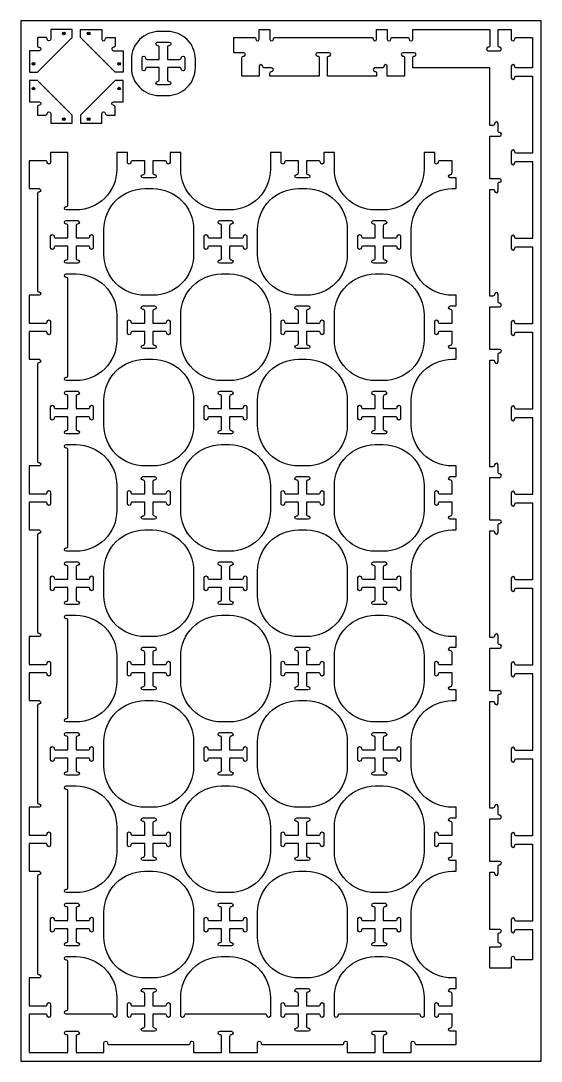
# Model space of a CAD drawing. Header units: inches. Extents: x -333 to -49, y -1653 to -1438.
# Drawn here: x -333.4 to -285.4, y -1652.5 to -1556.5 of the extents above; entities that cross this region are included whole.
import ezdxf

# ---------------------------------------------------------------- set-up
doc = ezdxf.new("R2010")
doc.units = ezdxf.units.IN
doc.header["$MEASUREMENT"] = 0
for name, color, linetype in [('000_NOTES', 6, 'Continuous'), ('CUT_FASTENERS', 1, 'Continuous'), ('CUT_THRU', 7, 'Continuous')]:
    doc.layers.add(name, color=color, linetype=linetype)

# ---------------------------------------------------------------- blocks, each defined once
blk = doc.blocks.new('FASTENER')
blk.add_circle((0, 0), 0.125)
blk.add_point((0, 0))

msp = doc.modelspace()

# ---------------------------------------------------------------- linework, layer by layer
at = {"layer": 'CUT_THRU'}
for points in [[(-328.716, -1558.071), (-328.716, -1557.323), (-330.685, -1557.323), (-330.685, -1558.228, -1), (-331, -1558.228, 0.414214), (-331.157, -1558.071), (-331.905, -1558.071), (-331.905, -1558.819, 0.414214), (-331.748, -1558.976, -1), (-331.748, -1559.291), (-332.653, -1559.291), (-332.653, -1561.26), (-331.905, -1561.26), (-328.716, -1558.071)], [(-325.488, -1558.071), (-324.74, -1558.071), (-324.74, -1558.819, -0.414214), (-324.897, -1558.976, 1), (-324.897, -1559.291), (-323.992, -1559.291), (-323.992, -1561.26), (-324.74, -1561.26), (-327.929, -1558.071), (-327.929, -1557.323), (-325.96, -1557.323), (-325.96, -1558.228, 1), (-325.646, -1558.228, -0.414214), (-325.488, -1558.071)], [(-317.338, -1560.847), (-317.338, -1560.099, 0.414214), (-319.917, -1557.52), (-320.665, -1557.52, 0.414214), (-323.244, -1560.099), (-323.244, -1560.847, 0.414214), (-320.665, -1563.425), (-319.917, -1563.425, 0.414214), (-317.338, -1560.847)], [(-305.913, -1559.951), (-305.913, -1561.634), (-310.46, -1561.634), (-310.46, -1561.358, -0.414214), (-310.303, -1561.201, 1), (-310.303, -1560.886), (-310.972, -1560.886, -0.414214), (-311.13, -1560.728, 1), (-311.445, -1560.728), (-311.445, -1561.634), (-313.039, -1561.634), (-313.039, -1559.951, -0.414214), (-312.882, -1559.793, 1), (-312.882, -1559.478), (-313.787, -1559.478), (-313.787, -1558.071), (-311.917, -1558.071, -0.414214), (-311.76, -1558.228, 1), (-311.445, -1558.228), (-311.445, -1557.323), (-310.46, -1557.323), (-310.46, -1558.228, 1), (-310.146, -1558.228, -0.414214), (-309.988, -1558.071), (-301.09, -1558.071, -0.414214), (-300.933, -1558.228, 1), (-300.618, -1558.228), (-300.618, -1557.323), (-299.634, -1557.323), (-299.634, -1558.228, 1), (-299.319, -1558.228, -0.414214), (-299.161, -1558.071), (-297.764, -1558.071, -0.414214), (-297.606, -1558.228, 1), (-297.291, -1558.228), (-297.291, -1557.323), (-290.165, -1557.323), (-290.165, -1558.819, -0.414214), (-290.323, -1558.976, 1), (-290.323, -1559.291), (-289.26, -1559.291, 1), (-289.26, -1558.976, -0.414214), (-289.417, -1558.819), (-289.417, -1557.323), (-288.197, -1557.323), (-288.197, -1558.228, 1), (-287.882, -1558.228, -0.414214), (-287.724, -1558.071), (-286.228, -1558.071), (-286.228, -1560.886), (-287.724, -1560.886, -0.414214), (-287.882, -1560.728, 1), (-288.197, -1560.728), (-288.197, -1561.791, 1), (-287.882, -1561.791, -0.414214), (-287.724, -1561.634), (-286.228, -1561.634), (-286.228, -1568.76), (-287.724, -1568.76, -0.414214), (-287.882, -1568.602, 1), (-288.197, -1568.602), (-288.197, -1569.665, 1), (-287.882, -1569.665, -0.414214), (-287.724, -1569.508), (-286.228, -1569.508), (-286.228, -1576.634), (-287.724, -1576.634, -0.414214), (-287.882, -1576.476, 1), (-288.197, -1576.476), (-288.197, -1577.539, 1), (-287.882, -1577.539, -0.414214), (-287.724, -1577.382), (-286.228, -1577.382), (-286.228, -1584.508), (-287.724, -1584.508, -0.414214), (-287.882, -1584.35, 1), (-288.197, -1584.35), (-288.197, -1585.413, 1), (-287.882, -1585.413, -0.414214), (-287.724, -1585.256), (-286.228, -1585.256), (-286.228, -1592.382), (-287.724, -1592.382, -0.414214), (-287.882, -1592.225, 1), (-288.197, -1592.225), (-288.197, -1593.287, 1), (-287.882, -1593.287, -0.414214), (-287.724, -1593.13), (-286.228, -1593.13), (-286.228, -1600.256), (-287.724, -1600.256, -0.414214), (-287.882, -1600.099, 1), (-288.197, -1600.099), (-288.197, -1601.162, 1), (-287.882, -1601.162, -0.414214), (-287.724, -1601.004), (-286.228, -1601.004), (-286.228, -1608.13), (-287.724, -1608.13, -0.414214), (-287.882, -1607.973, 1), (-288.197, -1607.973), (-288.197, -1609.036, 1), (-287.882, -1609.036, -0.414214), (-287.724, -1608.878), (-286.228, -1608.878), (-286.228, -1616.004), (-287.724, -1616.004, -0.414214), (-287.882, -1615.847, 1), (-288.197, -1615.847), (-288.197, -1616.91, 1), (-287.882, -1616.91, -0.414214), (-287.724, -1616.752), (-286.228, -1616.752), (-286.228, -1623.878), (-287.724, -1623.878, -0.414214), (-287.882, -1623.721, 1), (-288.197, -1623.721), (-288.197, -1624.784, 1), (-287.882, -1624.784, -0.414214), (-287.724, -1624.626), (-286.228, -1624.626), (-286.228, -1631.752), (-287.724, -1631.752, -0.414214), (-287.882, -1631.595, 1), (-288.197, -1631.595), (-288.197, -1632.658, 1), (-287.882, -1632.658, -0.414214), (-287.724, -1632.5), (-286.228, -1632.5), (-286.228, -1639.626), (-287.724, -1639.626, -0.414214), (-287.882, -1639.469, 1), (-288.197, -1639.469), (-288.197, -1640.532, 1), (-287.882, -1640.532, -0.414214), (-287.724, -1640.374), (-286.228, -1640.374), (-286.228, -1643.189), (-287.724, -1643.189, -0.414214), (-287.882, -1643.032, 1), (-288.197, -1643.032), (-288.197, -1643.937), (-290.165, -1643.937), (-290.165, -1641.969), (-289.26, -1641.969, 1), (-289.26, -1641.654, -0.414214), (-289.417, -1641.496), (-289.417, -1640.847, -0.414214), (-289.26, -1640.689, 1), (-289.26, -1640.374), (-290.165, -1640.374), (-290.165, -1635.079), (-289.89, -1635.079, -0.414214), (-289.732, -1635.236, 1), (-289.417, -1635.236), (-289.417, -1634.567, -0.414214), (-289.26, -1634.41, 1), (-289.26, -1634.095), (-290.165, -1634.095), (-290.165, -1630.158), (-289.26, -1630.158, 1), (-289.26, -1629.843, -0.414214), (-289.417, -1629.685), (-289.417, -1629.016, 1), (-289.732, -1629.016, -0.414214), (-289.89, -1629.173), (-290.165, -1629.173), (-290.165, -1619.331), (-289.89, -1619.331, -0.414214), (-289.732, -1619.488, 1), (-289.417, -1619.488), (-289.417, -1618.819, -0.414214), (-289.26, -1618.662, 1), (-289.26, -1618.347), (-290.165, -1618.347), (-290.165, -1614.41), (-289.26, -1614.41, 1), (-289.26, -1614.095, -0.414214), (-289.417, -1613.937), (-289.417, -1613.268, 1), (-289.732, -1613.268, -0.414214), (-289.89, -1613.425), (-290.165, -1613.425), (-290.165, -1603.583), (-289.89, -1603.583, -0.414214), (-289.732, -1603.74, 1), (-289.417, -1603.74), (-289.417, -1603.071, -0.414214), (-289.26, -1602.913, 1), (-289.26, -1602.599), (-290.165, -1602.599), (-290.165, -1598.662), (-289.26, -1598.662, 1), (-289.26, -1598.347, -0.414214), (-289.417, -1598.189), (-289.417, -1597.52, 1), (-289.732, -1597.52, -0.414214), (-289.89, -1597.677), (-290.165, -1597.677), (-290.165, -1587.835), (-289.89, -1587.835, -0.414214), (-289.732, -1587.992, 1), (-289.417, -1587.992), (-289.417, -1587.323, -0.414214), (-289.26, -1587.165, 1), (-289.26, -1586.85), (-290.165, -1586.85), (-290.165, -1582.913), (-289.26, -1582.913, 1), (-289.26, -1582.599, -0.414214), (-289.417, -1582.441), (-289.417, -1581.772, 1), (-289.732, -1581.772, -0.414214), (-289.89, -1581.929), (-290.165, -1581.929), (-290.165, -1572.087), (-289.89, -1572.087, -0.414214), (-289.732, -1572.244, 1), (-289.417, -1572.244), (-289.417, -1571.575, -0.414214), (-289.26, -1571.417, 1), (-289.26, -1571.102), (-290.165, -1571.102), (-290.165, -1567.165), (-289.26, -1567.165, 1), (-289.26, -1566.85, -0.414214), (-289.417, -1566.693), (-289.417, -1566.024, 1), (-289.732, -1566.024, -0.414214), (-289.89, -1566.181), (-290.165, -1566.181), (-290.165, -1560.886), (-297.291, -1560.886), (-297.291, -1559.951, -0.414214), (-297.134, -1559.793, 1), (-297.134, -1559.478), (-298.197, -1559.478, 1), (-298.197, -1559.793, -0.414214), (-298.039, -1559.951), (-298.039, -1561.634), (-299.634, -1561.634), (-299.634, -1560.728, 1), (-299.949, -1560.728, -0.414214), (-300.106, -1560.886), (-300.775, -1560.886, 1), (-300.775, -1561.201, -0.414214), (-300.618, -1561.358), (-300.618, -1561.634), (-305.165, -1561.634), (-305.165, -1559.951, -0.414214), (-305.008, -1559.793, 1), (-305.008, -1559.478), (-306.071, -1559.478, 1), (-306.071, -1559.793, -0.414214), (-305.913, -1559.951)], [(-319.76, -1562.441), (-320.823, -1562.441, -1), (-320.823, -1562.126, 0.414214), (-320.665, -1561.969), (-320.665, -1560.847), (-321.787, -1560.847, 0.414214), (-321.945, -1561.004, -1), (-322.26, -1561.004), (-322.26, -1559.941, -1), (-321.945, -1559.941, 0.414214), (-321.787, -1560.099), (-320.665, -1560.099), (-320.665, -1558.976, 0.414214), (-320.823, -1558.819, -1), (-320.823, -1558.504), (-319.76, -1558.504, -1), (-319.76, -1558.819, 0.414214), (-319.917, -1558.976), (-319.917, -1560.099), (-318.795, -1560.099, 0.414214), (-318.638, -1559.941, -1), (-318.323, -1559.941), (-318.323, -1561.004, -1), (-318.638, -1561.004, 0.414214), (-318.795, -1560.847), (-319.917, -1560.847), (-319.917, -1561.969, 0.414214), (-319.76, -1562.126, -1), (-319.76, -1562.441)], [(-331.905, -1562.047), (-332.653, -1562.047), (-332.653, -1564.016), (-331.748, -1564.016, -1), (-331.748, -1564.331, 0.414214), (-331.905, -1564.488), (-331.905, -1565.236), (-331.157, -1565.236, 0.414214), (-331, -1565.079, -1), (-330.685, -1565.079), (-330.685, -1565.984), (-328.716, -1565.984), (-328.716, -1565.236), (-331.905, -1562.047)], [(-323.992, -1562.047), (-324.74, -1562.047), (-327.929, -1565.236), (-327.929, -1565.984), (-325.96, -1565.984), (-325.96, -1565.079, -1), (-325.646, -1565.079, 0.414214), (-325.488, -1565.236), (-324.74, -1565.236), (-324.74, -1564.488, 0.414214), (-324.897, -1564.331, -1), (-324.897, -1564.016), (-323.992, -1564.016), (-323.992, -1562.047)], [(-293.664, -1603.52), (-293.29, -1603.52), (-293.29, -1602.536), (-293.822, -1602.536, -1), (-293.822, -1602.221, 0.414214), (-293.664, -1602.063), (-293.664, -1600.941), (-294.786, -1600.941, 0.414214), (-294.944, -1601.099, -1), (-295.259, -1601.099), (-295.259, -1600.036, -1), (-294.944, -1600.036, 0.414214), (-294.786, -1600.193), (-293.664, -1600.193), (-293.664, -1599.071, 0.414214), (-293.822, -1598.914, -1), (-293.822, -1598.599), (-293.29, -1598.599), (-293.29, -1597.614), (-293.664, -1597.614, -0.414214), (-297.424, -1593.854), (-297.424, -1591.532, -0.414214), (-293.664, -1587.772), (-293.29, -1587.772), (-293.29, -1586.788), (-293.822, -1586.788, -1), (-293.822, -1586.473, 0.414214), (-293.664, -1586.315), (-293.664, -1585.193), (-294.786, -1585.193, 0.414214), (-294.944, -1585.351, -1), (-295.259, -1585.351), (-295.259, -1584.288, -1), (-294.944, -1584.288, 0.414214), (-294.786, -1584.445), (-293.664, -1584.445), (-293.664, -1583.323, 0.414214), (-293.822, -1583.165, -1), (-293.822, -1582.851), (-293.29, -1582.851), (-293.29, -1581.866), (-293.664, -1581.866, -0.414214), (-297.424, -1578.106), (-297.424, -1575.784, -0.414214), (-293.664, -1572.024), (-293.29, -1572.024), (-293.29, -1571.039), (-293.822, -1571.039, -1), (-293.822, -1570.725, 0.414214), (-293.664, -1570.567), (-293.664, -1569.445), (-294.786, -1569.445, 0.414214), (-294.944, -1569.602, -1), (-295.259, -1569.602), (-295.259, -1568.697), (-296.243, -1568.697), (-296.243, -1570.232, -0.414214), (-300.003, -1573.992), (-300.751, -1573.992, -0.414214), (-304.511, -1570.232), (-304.511, -1568.697), (-305.495, -1568.697), (-305.495, -1569.602, -1), (-305.81, -1569.602, 0.414214), (-305.967, -1569.445), (-307.089, -1569.445), (-307.089, -1570.567, 0.414214), (-306.932, -1570.725, -1), (-306.932, -1571.039), (-307.995, -1571.039, -1), (-307.995, -1570.725, 0.414214), (-307.837, -1570.567), (-307.837, -1569.445), (-308.959, -1569.445, 0.414214), (-309.117, -1569.602, -1), (-309.432, -1569.602), (-309.432, -1568.697), (-310.416, -1568.697), (-310.416, -1570.232, -0.414214), (-314.176, -1573.992), (-314.924, -1573.992, -0.414214), (-318.684, -1570.232), (-318.684, -1568.697), (-319.668, -1568.697), (-319.668, -1569.602, -1), (-319.983, -1569.602, 0.414214), (-320.14, -1569.445), (-321.263, -1569.445), (-321.263, -1570.567, 0.414214), (-321.105, -1570.725, -1), (-321.105, -1571.039), (-322.168, -1571.039, -1), (-322.168, -1570.725, 0.414214), (-322.011, -1570.567), (-322.011, -1569.445), (-323.133, -1569.445, 0.414214), (-323.29, -1569.602, -1), (-323.605, -1569.602), (-323.605, -1568.697), (-324.589, -1568.697), (-324.589, -1570.232, -0.414214), (-328.349, -1573.992), (-329.255, -1573.992, -1), (-329.255, -1573.677, 0.414214), (-329.097, -1573.52), (-329.097, -1568.697), (-330.692, -1568.697), (-330.692, -1569.602, -1), (-331.007, -1569.602, 0.414214), (-331.164, -1569.445), (-332.66, -1569.445), (-332.66, -1572.024), (-331.755, -1572.024, -1), (-331.755, -1572.339, 0.414214), (-331.912, -1572.496), (-331.912, -1581.394, 0.414214), (-331.755, -1581.551, -1), (-331.755, -1581.866), (-332.66, -1581.866), (-332.66, -1584.445), (-331.164, -1584.445, 0.414214), (-331.007, -1584.288, -1), (-330.692, -1584.288), (-330.692, -1585.351, -1), (-331.007, -1585.351, 0.414214), (-331.164, -1585.193), (-332.66, -1585.193), (-332.66, -1587.772), (-331.755, -1587.772, -1), (-331.755, -1588.087, 0.414214), (-331.912, -1588.244), (-331.912, -1597.142, 0.414214), (-331.755, -1597.299, -1), (-331.755, -1597.614), (-332.66, -1597.614), (-332.66, -1600.193), (-331.164, -1600.193, 0.414214), (-331.007, -1600.036, -1), (-330.692, -1600.036), (-330.692, -1601.099, -1), (-331.007, -1601.099, 0.414214), (-331.164, -1600.941), (-332.66, -1600.941), (-332.66, -1603.52), (-331.755, -1603.52, -1), (-331.755, -1603.835, 0.414214), (-331.912, -1603.992), (-331.912, -1612.89, 0.414214), (-331.755, -1613.047, -1), (-331.755, -1613.362), (-332.66, -1613.362), (-332.66, -1615.941), (-331.164, -1615.941, 0.414214), (-331.007, -1615.784, -1), (-330.692, -1615.784), (-330.692, -1616.847, -1), (-331.007, -1616.847, 0.414214), (-331.164, -1616.689), (-332.66, -1616.689), (-332.66, -1619.268), (-331.755, -1619.268, -1), (-331.755, -1619.583, 0.414214), (-331.912, -1619.74), (-331.912, -1628.638, 0.414214), (-331.755, -1628.795, -1), (-331.755, -1629.11), (-332.66, -1629.11), (-332.66, -1631.689), (-331.164, -1631.689, 0.414214), (-331.007, -1631.532, -1), (-330.692, -1631.532), (-330.692, -1632.595, -1), (-331.007, -1632.595, 0.414214), (-331.164, -1632.437), (-332.66, -1632.437), (-332.66, -1635.016), (-331.755, -1635.016, -1), (-331.755, -1635.331, 0.414214), (-331.912, -1635.488), (-331.912, -1644.386, 0.414214), (-331.755, -1644.543, -1), (-331.755, -1644.858), (-332.66, -1644.858), (-332.66, -1647.437), (-331.164, -1647.437, 0.414214), (-331.007, -1647.28, -1), (-330.692, -1647.28), (-330.692, -1648.343, -1), (-331.007, -1648.343, 0.414214), (-331.164, -1648.185), (-332.66, -1648.185), (-332.66, -1651.748), (-329.097, -1651.748), (-329.097, -1650.252, 0.414214), (-329.255, -1650.095, -1), (-329.255, -1649.78), (-328.192, -1649.78, -1), (-328.192, -1650.095, 0.414214), (-328.349, -1650.252), (-328.349, -1651.748), (-325.77, -1651.748), (-325.77, -1650.843, -1), (-325.455, -1650.843, 0.414214), (-325.298, -1651), (-317.975, -1651, 0.414214), (-317.818, -1650.843, -1), (-317.503, -1650.843), (-317.503, -1651.748), (-314.924, -1651.748), (-314.924, -1650.252, 0.414214), (-315.081, -1650.095, -1), (-315.081, -1649.78), (-314.018, -1649.78, -1), (-314.018, -1650.095, 0.414214), (-314.176, -1650.252), (-314.176, -1651.748), (-311.597, -1651.748), (-311.597, -1650.843, -1), (-311.282, -1650.843, 0.414214), (-311.125, -1651), (-303.802, -1651, 0.414214), (-303.644, -1650.843, -1), (-303.329, -1650.843), (-303.329, -1651.748), (-300.751, -1651.748), (-300.751, -1650.252, 0.414214), (-300.908, -1650.095, -1), (-300.908, -1649.78), (-299.845, -1649.78, -1), (-299.845, -1650.095, 0.414214), (-300.003, -1650.252), (-300.003, -1651.748), (-297.424, -1651.748), (-297.424, -1650.843, -1), (-297.109, -1650.843, 0.414214), (-296.952, -1651), (-293.29, -1651), (-293.29, -1649.78), (-293.822, -1649.78, -1), (-293.822, -1649.465, 0.414214), (-293.664, -1649.307), (-293.664, -1648.185), (-294.786, -1648.185, 0.414214), (-294.944, -1648.343, -1), (-295.259, -1648.343), (-295.259, -1647.28, -1), (-294.944, -1647.28, 0.414214), (-294.786, -1647.437), (-293.664, -1647.437), (-293.664, -1646.315, 0.414214), (-293.822, -1646.158, -1), (-293.822, -1645.843), (-293.29, -1645.843), (-293.29, -1644.858), (-293.664, -1644.858, -0.414214), (-297.424, -1641.099), (-297.424, -1638.776, -0.414214), (-293.664, -1635.016), (-293.29, -1635.016), (-293.29, -1634.032), (-293.822, -1634.032, -1), (-293.822, -1633.717, 0.414214), (-293.664, -1633.559), (-293.664, -1632.437), (-294.786, -1632.437, 0.414214), (-294.944, -1632.595, -1), (-295.259, -1632.595), (-295.259, -1631.532, -1), (-294.944, -1631.532, 0.414214), (-294.786, -1631.689), (-293.664, -1631.689), (-293.664, -1630.567, 0.414214), (-293.822, -1630.41, -1), (-293.822, -1630.095), (-293.29, -1630.095), (-293.29, -1629.11), (-293.664, -1629.11, -0.414214), (-297.424, -1625.351), (-297.424, -1623.028, -0.414214), (-293.664, -1619.268), (-293.29, -1619.268), (-293.29, -1618.284), (-293.822, -1618.284, -1), (-293.822, -1617.969, 0.414214), (-293.664, -1617.811), (-293.664, -1616.689), (-294.786, -1616.689, 0.414214), (-294.944, -1616.847, -1), (-295.259, -1616.847), (-295.259, -1615.784, -1), (-294.944, -1615.784, 0.414214), (-294.786, -1615.941), (-293.664, -1615.941), (-293.664, -1614.819, 0.414214), (-293.822, -1614.662, -1), (-293.822, -1614.347), (-293.29, -1614.347), (-293.29, -1613.362), (-293.664, -1613.362, -0.414214), (-297.424, -1609.602), (-297.424, -1607.28, -0.414214), (-293.664, -1603.52)], [(-325.77, -1578.106), (-325.77, -1575.784, -0.414214), (-322.011, -1572.024), (-321.263, -1572.024, -0.414214), (-317.503, -1575.784), (-317.503, -1578.106, -0.414214), (-321.263, -1581.866), (-322.011, -1581.866, -0.414214), (-325.77, -1578.106)], [(-311.597, -1578.106), (-311.597, -1575.784, -0.414214), (-307.837, -1572.024), (-307.089, -1572.024, -0.414214), (-303.329, -1575.784), (-303.329, -1578.106, -0.414214), (-307.089, -1581.866), (-307.837, -1581.866, -0.414214), (-311.597, -1578.106)], [(-329.255, -1578.914, -1), (-329.255, -1578.599, 0.414214), (-329.097, -1578.441), (-329.097, -1577.319), (-330.219, -1577.319, 0.414214), (-330.377, -1577.477, -1), (-330.692, -1577.477), (-330.692, -1576.414, -1), (-330.377, -1576.414, 0.414214), (-330.219, -1576.571), (-329.097, -1576.571), (-329.097, -1575.449, 0.414214), (-329.255, -1575.291, -1), (-329.255, -1574.977), (-328.192, -1574.977, -1), (-328.192, -1575.291, 0.414214), (-328.349, -1575.449), (-328.349, -1576.571), (-327.227, -1576.571, 0.414214), (-327.07, -1576.414, -1), (-326.755, -1576.414), (-326.755, -1577.477, -1), (-327.07, -1577.477, 0.414214), (-327.227, -1577.319), (-328.349, -1577.319), (-328.349, -1578.441, 0.414214), (-328.192, -1578.599, -1), (-328.192, -1578.914), (-329.255, -1578.914, -1)], [(-315.081, -1578.599, 0.414214), (-314.924, -1578.441), (-314.924, -1577.319), (-316.046, -1577.319, 0.414214), (-316.203, -1577.477, -1), (-316.518, -1577.477), (-316.518, -1576.414, -1), (-316.203, -1576.414, 0.414214), (-316.046, -1576.571), (-314.924, -1576.571), (-314.924, -1575.449, 0.414214), (-315.081, -1575.291, -1), (-315.081, -1574.977), (-314.018, -1574.977, -1), (-314.018, -1575.291, 0.414214), (-314.176, -1575.449), (-314.176, -1576.571), (-313.054, -1576.571, 0.414214), (-312.896, -1576.414, -1), (-312.581, -1576.414), (-312.581, -1577.477, -1), (-312.896, -1577.477, 0.414214), (-313.054, -1577.319), (-314.176, -1577.319), (-314.176, -1578.441, 0.414214), (-314.018, -1578.599, -1), (-314.018, -1578.914), (-315.081, -1578.914, -1), (-315.081, -1578.599, 0.414214)], [(-302.345, -1577.477), (-302.345, -1576.414, -1), (-302.03, -1576.414, 0.414214), (-301.873, -1576.571), (-300.751, -1576.571), (-300.751, -1575.449, 0.414214), (-300.908, -1575.291, -1), (-300.908, -1574.977), (-299.845, -1574.977, -1), (-299.845, -1575.291, 0.414214), (-300.003, -1575.449), (-300.003, -1576.571), (-298.881, -1576.571, 0.414214), (-298.723, -1576.414, -1), (-298.408, -1576.414), (-298.408, -1577.477, -1), (-298.723, -1577.477, 0.414214), (-298.881, -1577.319), (-300.003, -1577.319), (-300.003, -1578.441, 0.414214), (-299.845, -1578.599, -1), (-299.845, -1578.914), (-300.908, -1578.914, -1), (-300.908, -1578.599, 0.414214), (-300.751, -1578.441), (-300.751, -1577.319), (-301.873, -1577.319, 0.414214), (-302.03, -1577.477, -1), (-302.345, -1577.477)], [(-329.255, -1589.74, -1), (-329.255, -1589.425, 0.414214), (-329.097, -1589.268), (-329.097, -1580.37, 0.414214), (-329.255, -1580.213, -1), (-329.255, -1579.898), (-328.349, -1579.898, -0.414214), (-324.589, -1583.658), (-324.589, -1585.98, -0.414214), (-328.349, -1589.74), (-329.255, -1589.74, -1)], [(-318.684, -1585.98), (-318.684, -1583.658, -0.414214), (-314.924, -1579.898), (-314.176, -1579.898, -0.414214), (-310.416, -1583.658), (-310.416, -1585.98, -0.414214), (-314.176, -1589.74), (-314.924, -1589.74, -0.414214), (-318.684, -1585.98)], [(-304.511, -1585.98), (-304.511, -1583.658, -0.414214), (-300.751, -1579.898), (-300.003, -1579.898, -0.414214), (-296.243, -1583.658), (-296.243, -1585.98, -0.414214), (-300.003, -1589.74), (-300.751, -1589.74, -0.414214), (-304.511, -1585.98)], [(-322.168, -1586.473, 0.414214), (-322.011, -1586.315), (-322.011, -1585.193), (-323.133, -1585.193, 0.414214), (-323.29, -1585.351, -1), (-323.605, -1585.351), (-323.605, -1584.288, -1), (-323.29, -1584.288, 0.414214), (-323.133, -1584.445), (-322.011, -1584.445), (-322.011, -1583.323, 0.414214), (-322.168, -1583.165, -1), (-322.168, -1582.851), (-321.105, -1582.851, -1), (-321.105, -1583.165, 0.414214), (-321.263, -1583.323), (-321.263, -1584.445), (-320.14, -1584.445, 0.414214), (-319.983, -1584.288, -1), (-319.668, -1584.288), (-319.668, -1585.351, -1), (-319.983, -1585.351, 0.414214), (-320.14, -1585.193), (-321.263, -1585.193), (-321.263, -1586.315, 0.414214), (-321.105, -1586.473, -1), (-321.105, -1586.788), (-322.168, -1586.788, -1), (-322.168, -1586.473, 0.414214)], [(-309.432, -1585.351), (-309.432, -1584.288, -1), (-309.117, -1584.288, 0.414214), (-308.959, -1584.445), (-307.837, -1584.445), (-307.837, -1583.323, 0.414214), (-307.995, -1583.165, -1), (-307.995, -1582.851), (-306.932, -1582.851, -1), (-306.932, -1583.165, 0.414214), (-307.089, -1583.323), (-307.089, -1584.445), (-305.967, -1584.445, 0.414214), (-305.81, -1584.288, -1), (-305.495, -1584.288), (-305.495, -1585.351, -1), (-305.81, -1585.351, 0.414214), (-305.967, -1585.193), (-307.089, -1585.193), (-307.089, -1586.315, 0.414214), (-306.932, -1586.473, -1), (-306.932, -1586.788), (-307.995, -1586.788, -1), (-307.995, -1586.473, 0.414214), (-307.837, -1586.315), (-307.837, -1585.193), (-308.959, -1585.193, 0.414214), (-309.117, -1585.351, -1), (-309.432, -1585.351)], [(-325.77, -1593.854), (-325.77, -1591.532, -0.414214), (-322.011, -1587.772), (-321.263, -1587.772, -0.414214), (-317.503, -1591.532), (-317.503, -1593.854, -0.414214), (-321.263, -1597.614), (-322.011, -1597.614, -0.414214), (-325.77, -1593.854)], [(-311.597, -1593.854), (-311.597, -1591.532, -0.414214), (-307.837, -1587.772), (-307.089, -1587.772, -0.414214), (-303.329, -1591.532), (-303.329, -1593.854, -0.414214), (-307.089, -1597.614), (-307.837, -1597.614, -0.414214), (-311.597, -1593.854)], [(-329.255, -1594.662, -1), (-329.255, -1594.347, 0.414214), (-329.097, -1594.189), (-329.097, -1593.067), (-330.219, -1593.067, 0.414214), (-330.377, -1593.225, -1), (-330.692, -1593.225), (-330.692, -1592.162, -1), (-330.377, -1592.162, 0.414214), (-330.219, -1592.319), (-329.097, -1592.319), (-329.097, -1591.197, 0.414214), (-329.255, -1591.039, -1), (-329.255, -1590.725), (-328.192, -1590.725, -1), (-328.192, -1591.039, 0.414214), (-328.349, -1591.197), (-328.349, -1592.319), (-327.227, -1592.319, 0.414214), (-327.07, -1592.162, -1), (-326.755, -1592.162), (-326.755, -1593.225, -1), (-327.07, -1593.225, 0.414214), (-327.227, -1593.067), (-328.349, -1593.067), (-328.349, -1594.189, 0.414214), (-328.192, -1594.347, -1), (-328.192, -1594.662), (-329.255, -1594.662, -1)], [(-316.518, -1593.225), (-316.518, -1592.162, -1), (-316.203, -1592.162, 0.414214), (-316.046, -1592.319), (-314.924, -1592.319), (-314.924, -1591.197, 0.414214), (-315.081, -1591.039, -1), (-315.081, -1590.725), (-314.018, -1590.725, -1), (-314.018, -1591.039, 0.414214), (-314.176, -1591.197), (-314.176, -1592.319), (-313.054, -1592.319, 0.414214), (-312.896, -1592.162, -1), (-312.581, -1592.162), (-312.581, -1593.225, -1), (-312.896, -1593.225, 0.414214), (-313.054, -1593.067), (-314.176, -1593.067), (-314.176, -1594.189, 0.414214), (-314.018, -1594.347, -1), (-314.018, -1594.662), (-315.081, -1594.662, -1), (-315.081, -1594.347, 0.414214), (-314.924, -1594.189), (-314.924, -1593.067), (-316.046, -1593.067, 0.414214), (-316.203, -1593.225, -1), (-316.518, -1593.225)], [(-302.345, -1593.225), (-302.345, -1592.162, -1), (-302.03, -1592.162, 0.414214), (-301.873, -1592.319), (-300.751, -1592.319), (-300.751, -1591.197, 0.414214), (-300.908, -1591.039, -1), (-300.908, -1590.725), (-299.845, -1590.725, -1), (-299.845, -1591.039, 0.414214), (-300.003, -1591.197), (-300.003, -1592.319), (-298.881, -1592.319, 0.414214), (-298.723, -1592.162, -1), (-298.408, -1592.162), (-298.408, -1593.225, -1), (-298.723, -1593.225, 0.414214), (-298.881, -1593.067), (-300.003, -1593.067), (-300.003, -1594.189, 0.414214), (-299.845, -1594.347, -1), (-299.845, -1594.662), (-300.908, -1594.662, -1), (-300.908, -1594.347, 0.414214), (-300.751, -1594.189), (-300.751, -1593.067), (-301.873, -1593.067, 0.414214), (-302.03, -1593.225, -1), (-302.345, -1593.225)], [(-329.097, -1596.118, 0.414214), (-329.255, -1595.961, -1), (-329.255, -1595.646), (-328.349, -1595.646, -0.414214), (-324.589, -1599.406), (-324.589, -1601.728, -0.414214), (-328.349, -1605.488), (-329.255, -1605.488, -1), (-329.255, -1605.173, 0.414214), (-329.097, -1605.016), (-329.097, -1596.118, 0.414214)], [(-318.684, -1601.728), (-318.684, -1599.406, -0.414214), (-314.924, -1595.646), (-314.176, -1595.646, -0.414214), (-310.416, -1599.406), (-310.416, -1601.728, -0.414214), (-314.176, -1605.488), (-314.924, -1605.488, -0.414214), (-318.684, -1601.728)], [(-304.511, -1601.728), (-304.511, -1599.406, -0.414214), (-300.751, -1595.646), (-300.003, -1595.646, -0.414214), (-296.243, -1599.406), (-296.243, -1601.728, -0.414214), (-300.003, -1605.488), (-300.751, -1605.488, -0.414214), (-304.511, -1601.728)], [(-323.605, -1601.099), (-323.605, -1600.036, -1), (-323.29, -1600.036, 0.414214), (-323.133, -1600.193), (-322.011, -1600.193), (-322.011, -1599.071, 0.414214), (-322.168, -1598.914, -1), (-322.168, -1598.599), (-321.105, -1598.599, -1), (-321.105, -1598.914, 0.414214), (-321.263, -1599.071), (-321.263, -1600.193), (-320.14, -1600.193, 0.414214), (-319.983, -1600.036, -1), (-319.668, -1600.036), (-319.668, -1601.099, -1), (-319.983, -1601.099, 0.414214), (-320.14, -1600.941), (-321.263, -1600.941), (-321.263, -1602.063, 0.414214), (-321.105, -1602.221, -1), (-321.105, -1602.536), (-322.168, -1602.536, -1), (-322.168, -1602.221, 0.414214), (-322.011, -1602.063), (-322.011, -1600.941), (-323.133, -1600.941, 0.414214), (-323.29, -1601.099, -1), (-323.605, -1601.099)], [(-309.432, -1601.099), (-309.432, -1600.036, -1), (-309.117, -1600.036, 0.414214), (-308.959, -1600.193), (-307.837, -1600.193), (-307.837, -1599.071, 0.414214), (-307.995, -1598.914, -1), (-307.995, -1598.599), (-306.932, -1598.599, -1), (-306.932, -1598.914, 0.414214), (-307.089, -1599.071), (-307.089, -1600.193), (-305.967, -1600.193, 0.414214), (-305.81, -1600.036, -1), (-305.495, -1600.036), (-305.495, -1601.099, -1), (-305.81, -1601.099, 0.414214), (-305.967, -1600.941), (-307.089, -1600.941), (-307.089, -1602.063, 0.414214), (-306.932, -1602.221, -1), (-306.932, -1602.536), (-307.995, -1602.536, -1), (-307.995, -1602.221, 0.414214), (-307.837, -1602.063), (-307.837, -1600.941), (-308.959, -1600.941, 0.414214), (-309.117, -1601.099, -1), (-309.432, -1601.099)], [(-322.011, -1603.52), (-321.263, -1603.52, -0.414214), (-317.503, -1607.28), (-317.503, -1609.602, -0.414214), (-321.263, -1613.362), (-322.011, -1613.362, -0.414214), (-325.77, -1609.602), (-325.77, -1607.28, -0.414214), (-322.011, -1603.52)], [(-307.837, -1603.52), (-307.089, -1603.52, -0.414214), (-303.329, -1607.28), (-303.329, -1609.602, -0.414214), (-307.089, -1613.362), (-307.837, -1613.362, -0.414214), (-311.597, -1609.602), (-311.597, -1607.28, -0.414214), (-307.837, -1603.52)], [(-329.255, -1606.473), (-328.192, -1606.473, -1), (-328.192, -1606.788, 0.414214), (-328.349, -1606.945), (-328.349, -1608.067), (-327.227, -1608.067, 0.414214), (-327.07, -1607.91, -1), (-326.755, -1607.91), (-326.755, -1608.973, -1), (-327.07, -1608.973, 0.414214), (-327.227, -1608.815), (-328.349, -1608.815), (-328.349, -1609.937, 0.414214), (-328.192, -1610.095, -1), (-328.192, -1610.41), (-329.255, -1610.41, -1), (-329.255, -1610.095, 0.414214), (-329.097, -1609.937), (-329.097, -1608.815), (-330.219, -1608.815, 0.414214), (-330.377, -1608.973, -1), (-330.692, -1608.973), (-330.692, -1607.91, -1), (-330.377, -1607.91, 0.414214), (-330.219, -1608.067), (-329.097, -1608.067), (-329.097, -1606.945, 0.414214), (-329.255, -1606.788, -1), (-329.255, -1606.473)], [(-316.518, -1607.91, -1), (-316.203, -1607.91, 0.414214), (-316.046, -1608.067), (-314.924, -1608.067), (-314.924, -1606.945, 0.414214), (-315.081, -1606.788, -1), (-315.081, -1606.473), (-314.018, -1606.473, -1), (-314.018, -1606.788, 0.414214), (-314.176, -1606.945), (-314.176, -1608.067), (-313.054, -1608.067, 0.414214), (-312.896, -1607.91, -1), (-312.581, -1607.91), (-312.581, -1608.973, -1), (-312.896, -1608.973, 0.414214), (-313.054, -1608.815), (-314.176, -1608.815), (-314.176, -1609.937, 0.414214), (-314.018, -1610.095, -1), (-314.018, -1610.41), (-315.081, -1610.41, -1), (-315.081, -1610.095, 0.414214), (-314.924, -1609.937), (-314.924, -1608.815), (-316.046, -1608.815, 0.414214), (-316.203, -1608.973, -1), (-316.518, -1608.973), (-316.518, -1607.91, -1)], [(-302.345, -1607.91, -1), (-302.03, -1607.91, 0.414214), (-301.873, -1608.067), (-300.751, -1608.067), (-300.751, -1606.945, 0.414214), (-300.908, -1606.788, -1), (-300.908, -1606.473), (-299.845, -1606.473, -1), (-299.845, -1606.788, 0.414214), (-300.003, -1606.945), (-300.003, -1608.067), (-298.881, -1608.067, 0.414214), (-298.723, -1607.91, -1), (-298.408, -1607.91), (-298.408, -1608.973, -1), (-298.723, -1608.973, 0.414214), (-298.881, -1608.815), (-300.003, -1608.815), (-300.003, -1609.937, 0.414214), (-299.845, -1610.095, -1), (-299.845, -1610.41), (-300.908, -1610.41, -1), (-300.908, -1610.095, 0.414214), (-300.751, -1609.937), (-300.751, -1608.815), (-301.873, -1608.815, 0.414214), (-302.03, -1608.973, -1), (-302.345, -1608.973), (-302.345, -1607.91, -1)], [(-329.255, -1611.394), (-328.349, -1611.394, -0.414214), (-324.589, -1615.154), (-324.589, -1617.477, -0.414214), (-328.349, -1621.236), (-329.255, -1621.236, -1), (-329.255, -1620.921, 0.414214), (-329.097, -1620.764), (-329.097, -1611.866, 0.414214), (-329.255, -1611.709, -1), (-329.255, -1611.394)], [(-314.924, -1611.394), (-314.176, -1611.394, -0.414214), (-310.416, -1615.154), (-310.416, -1617.477, -0.414214), (-314.176, -1621.236), (-314.924, -1621.236, -0.414214), (-318.684, -1617.477), (-318.684, -1615.154, -0.414214), (-314.924, -1611.394)], [(-300.751, -1611.394), (-300.003, -1611.394, -0.414214), (-296.243, -1615.154), (-296.243, -1617.477, -0.414214), (-300.003, -1621.236), (-300.751, -1621.236, -0.414214), (-304.511, -1617.477), (-304.511, -1615.154, -0.414214), (-300.751, -1611.394)], [(-322.168, -1614.347), (-321.105, -1614.347, -1), (-321.105, -1614.662, 0.414214), (-321.263, -1614.819), (-321.263, -1615.941), (-320.14, -1615.941, 0.414214), (-319.983, -1615.784, -1), (-319.668, -1615.784), (-319.668, -1616.847, -1), (-319.983, -1616.847, 0.414214), (-320.14, -1616.689), (-321.263, -1616.689), (-321.263, -1617.811, 0.414214), (-321.105, -1617.969, -1), (-321.105, -1618.284), (-322.168, -1618.284, -1), (-322.168, -1617.969, 0.414214), (-322.011, -1617.811), (-322.011, -1616.689), (-323.133, -1616.689, 0.414214), (-323.29, -1616.847, -1), (-323.605, -1616.847), (-323.605, -1615.784, -1), (-323.29, -1615.784, 0.414214), (-323.133, -1615.941), (-322.011, -1615.941), (-322.011, -1614.819, 0.414214), (-322.168, -1614.662, -1), (-322.168, -1614.347)], [(-309.117, -1615.784, 0.414214), (-308.959, -1615.941), (-307.837, -1615.941), (-307.837, -1614.819, 0.414214), (-307.995, -1614.662, -1), (-307.995, -1614.347), (-306.932, -1614.347, -1), (-306.932, -1614.662, 0.414214), (-307.089, -1614.819), (-307.089, -1615.941), (-305.967, -1615.941, 0.414214), (-305.81, -1615.784, -1), (-305.495, -1615.784), (-305.495, -1616.847, -1), (-305.81, -1616.847, 0.414214), (-305.967, -1616.689), (-307.089, -1616.689), (-307.089, -1617.811, 0.414214), (-306.932, -1617.969, -1), (-306.932, -1618.284), (-307.995, -1618.284, -1), (-307.995, -1617.969, 0.414214), (-307.837, -1617.811), (-307.837, -1616.689), (-308.959, -1616.689, 0.414214), (-309.117, -1616.847, -1), (-309.432, -1616.847), (-309.432, -1615.784, -1), (-309.117, -1615.784, 0.414214)], [(-322.011, -1619.268), (-321.263, -1619.268, -0.414214), (-317.503, -1623.028), (-317.503, -1625.351, -0.414214), (-321.263, -1629.11), (-322.011, -1629.11, -0.414214), (-325.77, -1625.351), (-325.77, -1623.028, -0.414214), (-322.011, -1619.268)], [(-307.837, -1619.268), (-307.089, -1619.268, -0.414214), (-303.329, -1623.028), (-303.329, -1625.351, -0.414214), (-307.089, -1629.11), (-307.837, -1629.11, -0.414214), (-311.597, -1625.351), (-311.597, -1623.028, -0.414214), (-307.837, -1619.268)], [(-329.255, -1622.221), (-328.192, -1622.221, -1), (-328.192, -1622.536, 0.414214), (-328.349, -1622.693), (-328.349, -1623.815), (-327.227, -1623.815, 0.414214), (-327.07, -1623.658, -1), (-326.755, -1623.658), (-326.755, -1624.721, -1), (-327.07, -1624.721, 0.414214), (-327.227, -1624.563), (-328.349, -1624.563), (-328.349, -1625.685, 0.414214), (-328.192, -1625.843, -1), (-328.192, -1626.158), (-329.255, -1626.158, -1), (-329.255, -1625.843, 0.414214), (-329.097, -1625.685), (-329.097, -1624.563), (-330.219, -1624.563, 0.414214), (-330.377, -1624.721, -1), (-330.692, -1624.721), (-330.692, -1623.658, -1), (-330.377, -1623.658, 0.414214), (-330.219, -1623.815), (-329.097, -1623.815), (-329.097, -1622.693, 0.414214), (-329.255, -1622.536, -1), (-329.255, -1622.221)], [(-315.081, -1622.221), (-314.018, -1622.221, -1), (-314.018, -1622.536, 0.414214), (-314.176, -1622.693), (-314.176, -1623.815), (-313.054, -1623.815, 0.414214), (-312.896, -1623.658, -1), (-312.581, -1623.658), (-312.581, -1624.721, -1), (-312.896, -1624.721, 0.414214), (-313.054, -1624.563), (-314.176, -1624.563), (-314.176, -1625.685, 0.414214), (-314.018, -1625.843, -1), (-314.018, -1626.158), (-315.081, -1626.158, -1), (-315.081, -1625.843, 0.414214), (-314.924, -1625.685), (-314.924, -1624.563), (-316.046, -1624.563, 0.414214), (-316.203, -1624.721, -1), (-316.518, -1624.721), (-316.518, -1623.658, -1), (-316.203, -1623.658, 0.414214), (-316.046, -1623.815), (-314.924, -1623.815), (-314.924, -1622.693, 0.414214), (-315.081, -1622.536, -1), (-315.081, -1622.221)], [(-302.03, -1623.658, 0.414214), (-301.873, -1623.815), (-300.751, -1623.815), (-300.751, -1622.693, 0.414214), (-300.908, -1622.536, -1), (-300.908, -1622.221), (-299.845, -1622.221, -1), (-299.845, -1622.536, 0.414214), (-300.003, -1622.693), (-300.003, -1623.815), (-298.881, -1623.815, 0.414214), (-298.723, -1623.658, -1), (-298.408, -1623.658), (-298.408, -1624.721, -1), (-298.723, -1624.721, 0.414214), (-298.881, -1624.563), (-300.003, -1624.563), (-300.003, -1625.685, 0.414214), (-299.845, -1625.843, -1), (-299.845, -1626.158), (-300.908, -1626.158, -1), (-300.908, -1625.843, 0.414214), (-300.751, -1625.685), (-300.751, -1624.563), (-301.873, -1624.563, 0.414214), (-302.03, -1624.721, -1), (-302.345, -1624.721), (-302.345, -1623.658, -1), (-302.03, -1623.658, 0.414214)], [(-329.255, -1627.142), (-328.349, -1627.142, -0.414214), (-324.589, -1630.902), (-324.589, -1633.225, -0.414214), (-328.349, -1636.984), (-329.255, -1636.984, -1), (-329.255, -1636.669, 0.414214), (-329.097, -1636.512), (-329.097, -1627.614, 0.414214), (-329.255, -1627.457, -1), (-329.255, -1627.142)], [(-314.924, -1627.142), (-314.176, -1627.142, -0.414214), (-310.416, -1630.902), (-310.416, -1633.225, -0.414214), (-314.176, -1636.984), (-314.924, -1636.984, -0.414214), (-318.684, -1633.225), (-318.684, -1630.902, -0.414214), (-314.924, -1627.142)], [(-300.751, -1627.142), (-300.003, -1627.142, -0.414214), (-296.243, -1630.902), (-296.243, -1633.225, -0.414214), (-300.003, -1636.984), (-300.751, -1636.984, -0.414214), (-304.511, -1633.225), (-304.511, -1630.902, -0.414214), (-300.751, -1627.142)], [(-322.168, -1630.095), (-321.105, -1630.095, -1), (-321.105, -1630.41, 0.414214), (-321.263, -1630.567), (-321.263, -1631.689), (-320.14, -1631.689, 0.414214), (-319.983, -1631.532, -1), (-319.668, -1631.532), (-319.668, -1632.595, -1), (-319.983, -1632.595, 0.414214), (-320.14, -1632.437), (-321.263, -1632.437), (-321.263, -1633.559, 0.414214), (-321.105, -1633.717, -1), (-321.105, -1634.032), (-322.168, -1634.032, -1), (-322.168, -1633.717, 0.414214), (-322.011, -1633.559), (-322.011, -1632.437), (-323.133, -1632.437, 0.414214), (-323.29, -1632.595, -1), (-323.605, -1632.595), (-323.605, -1631.532, -1), (-323.29, -1631.532, 0.414214), (-323.133, -1631.689), (-322.011, -1631.689), (-322.011, -1630.567, 0.414214), (-322.168, -1630.41, -1), (-322.168, -1630.095)], [(-307.995, -1630.095), (-306.932, -1630.095, -1), (-306.932, -1630.41, 0.414214), (-307.089, -1630.567), (-307.089, -1631.689), (-305.967, -1631.689, 0.414214), (-305.81, -1631.532, -1), (-305.495, -1631.532), (-305.495, -1632.595, -1), (-305.81, -1632.595, 0.414214), (-305.967, -1632.437), (-307.089, -1632.437), (-307.089, -1633.559, 0.414214), (-306.932, -1633.717, -1), (-306.932, -1634.032), (-307.995, -1634.032, -1), (-307.995, -1633.717, 0.414214), (-307.837, -1633.559), (-307.837, -1632.437), (-308.959, -1632.437, 0.414214), (-309.117, -1632.595, -1), (-309.432, -1632.595), (-309.432, -1631.532, -1), (-309.117, -1631.532, 0.414214), (-308.959, -1631.689), (-307.837, -1631.689), (-307.837, -1630.567, 0.414214), (-307.995, -1630.41, -1), (-307.995, -1630.095)], [(-322.011, -1635.016), (-321.263, -1635.016, -0.414214), (-317.503, -1638.776), (-317.503, -1641.099, -0.414214), (-321.263, -1644.858), (-322.011, -1644.858, -0.414214), (-325.77, -1641.099), (-325.77, -1638.776, -0.414214), (-322.011, -1635.016)], [(-307.837, -1635.016), (-307.089, -1635.016, -0.414214), (-303.329, -1638.776), (-303.329, -1641.099, -0.414214), (-307.089, -1644.858), (-307.837, -1644.858, -0.414214), (-311.597, -1641.099), (-311.597, -1638.776, -0.414214), (-307.837, -1635.016)], [(-329.255, -1637.969), (-328.192, -1637.969, -1), (-328.192, -1638.284, 0.414214), (-328.349, -1638.441), (-328.349, -1639.563), (-327.227, -1639.563, 0.414214), (-327.07, -1639.406, -1), (-326.755, -1639.406), (-326.755, -1640.469, -1), (-327.07, -1640.469, 0.414214), (-327.227, -1640.311), (-328.349, -1640.311), (-328.349, -1641.433, 0.414214), (-328.192, -1641.591, -1), (-328.192, -1641.906), (-329.255, -1641.906, -1), (-329.255, -1641.591, 0.414214), (-329.097, -1641.433), (-329.097, -1640.311), (-330.219, -1640.311, 0.414214), (-330.377, -1640.469, -1), (-330.692, -1640.469), (-330.692, -1639.406, -1), (-330.377, -1639.406, 0.414214), (-330.219, -1639.563), (-329.097, -1639.563), (-329.097, -1638.441, 0.414214), (-329.255, -1638.284, -1), (-329.255, -1637.969)], [(-315.081, -1637.969), (-314.018, -1637.969, -1), (-314.018, -1638.284, 0.414214), (-314.176, -1638.441), (-314.176, -1639.563), (-313.054, -1639.563, 0.414214), (-312.896, -1639.406, -1), (-312.581, -1639.406), (-312.581, -1640.469, -1), (-312.896, -1640.469, 0.414214), (-313.054, -1640.311), (-314.176, -1640.311), (-314.176, -1641.433, 0.414214), (-314.018, -1641.591, -1), (-314.018, -1641.906), (-315.081, -1641.906, -1), (-315.081, -1641.591, 0.414214), (-314.924, -1641.433), (-314.924, -1640.311), (-316.046, -1640.311, 0.414214), (-316.203, -1640.469, -1), (-316.518, -1640.469), (-316.518, -1639.406, -1), (-316.203, -1639.406, 0.414214), (-316.046, -1639.563), (-314.924, -1639.563), (-314.924, -1638.441, 0.414214), (-315.081, -1638.284, -1), (-315.081, -1637.969)], [(-300.908, -1637.969), (-299.845, -1637.969, -1), (-299.845, -1638.284, 0.414214), (-300.003, -1638.441), (-300.003, -1639.563), (-298.881, -1639.563, 0.414214), (-298.723, -1639.406, -1), (-298.408, -1639.406), (-298.408, -1640.469, -1), (-298.723, -1640.469, 0.414214), (-298.881, -1640.311), (-300.003, -1640.311), (-300.003, -1641.433, 0.414214), (-299.845, -1641.591, -1), (-299.845, -1641.906), (-300.908, -1641.906, -1), (-300.908, -1641.591, 0.414214), (-300.751, -1641.433), (-300.751, -1640.311), (-301.873, -1640.311, 0.414214), (-302.03, -1640.469, -1), (-302.345, -1640.469), (-302.345, -1639.406, -1), (-302.03, -1639.406, 0.414214), (-301.873, -1639.563), (-300.751, -1639.563), (-300.751, -1638.441, 0.414214), (-300.908, -1638.284, -1), (-300.908, -1637.969)], [(-329.255, -1642.89), (-328.349, -1642.89, -0.414214), (-324.589, -1646.65), (-324.589, -1648.343, -1), (-324.904, -1648.343, 0.414214), (-325.062, -1648.185), (-329.255, -1648.185, -1), (-329.255, -1647.87, 0.414214), (-329.097, -1647.713), (-329.097, -1643.362, 0.414214), (-329.255, -1643.205, -1), (-329.255, -1642.89)], [(-314.924, -1642.89), (-314.176, -1642.89, -0.414214), (-310.416, -1646.65), (-310.416, -1648.343, -1), (-310.731, -1648.343, 0.414214), (-310.889, -1648.185), (-318.211, -1648.185, 0.414214), (-318.369, -1648.343, -1), (-318.684, -1648.343), (-318.684, -1646.65, -0.414214), (-314.924, -1642.89)], [(-300.751, -1642.89), (-300.003, -1642.89, -0.414214), (-296.243, -1646.65), (-296.243, -1648.343, -1), (-296.558, -1648.343, 0.414214), (-296.715, -1648.185), (-304.038, -1648.185, 0.414214), (-304.196, -1648.343, -1), (-304.511, -1648.343), (-304.511, -1646.65, -0.414214), (-300.751, -1642.89)], [(-322.168, -1645.843), (-321.105, -1645.843, -1), (-321.105, -1646.158, 0.414214), (-321.263, -1646.315), (-321.263, -1647.437), (-320.14, -1647.437, 0.414214), (-319.983, -1647.28, -1), (-319.668, -1647.28), (-319.668, -1648.343, -1), (-319.983, -1648.343, 0.414214), (-320.14, -1648.185), (-321.263, -1648.185), (-321.263, -1649.307, 0.414214), (-321.105, -1649.465, -1), (-321.105, -1649.78), (-322.168, -1649.78, -1), (-322.168, -1649.465, 0.414214), (-322.011, -1649.307), (-322.011, -1648.185), (-323.133, -1648.185, 0.414214), (-323.29, -1648.343, -1), (-323.605, -1648.343), (-323.605, -1647.28, -1), (-323.29, -1647.28, 0.414214), (-323.133, -1647.437), (-322.011, -1647.437), (-322.011, -1646.315, 0.414214), (-322.168, -1646.158, -1), (-322.168, -1645.843)], [(-307.995, -1645.843), (-306.932, -1645.843, -1), (-306.932, -1646.158, 0.414214), (-307.089, -1646.315), (-307.089, -1647.437), (-305.967, -1647.437, 0.414214), (-305.81, -1647.28, -1), (-305.495, -1647.28), (-305.495, -1648.343, -1), (-305.81, -1648.343, 0.414214), (-305.967, -1648.185), (-307.089, -1648.185), (-307.089, -1649.307, 0.414214), (-306.932, -1649.465, -1), (-306.932, -1649.78), (-307.995, -1649.78, -1), (-307.995, -1649.465, 0.414214), (-307.837, -1649.307), (-307.837, -1648.185), (-308.959, -1648.185, 0.414214), (-309.117, -1648.343, -1), (-309.432, -1648.343), (-309.432, -1647.28, -1), (-309.117, -1647.28, 0.414214), (-308.959, -1647.437), (-307.837, -1647.437), (-307.837, -1646.315, 0.414214), (-307.995, -1646.158, -1), (-307.995, -1645.843)]]:
    msp.add_lwpolyline(points, format="xyb", close=True, dxfattribs=at)

# ---------------------------------------------------------------- block references
at = {"layer": 'CUT_FASTENERS', "xscale": 0.9973753280824253, "yscale": 0.9973753280824253, "zscale": 0.9973753280824253}
for p in [(-329.464, -1557.697), (-327.181, -1557.697), (-332.279, -1560.512), (-324.366, -1560.512), (-332.279, -1562.795), (-324.366, -1562.795), (-329.464, -1565.61), (-327.181, -1565.61)]:
    msp.add_blockref('FASTENER', p, dxfattribs=at)

# ---------------------------------------------------------------- meshes
at = {"layer": '000_NOTES'}
mesh = msp.add_polyface(dxfattribs=at)
corners = [(-333.441, -1652.536), (-333.441, -1556.536), (-285.441, -1556.536), (-285.441, -1652.536)]
mesh.append_faces([[corners[k] for k in face] for face in [(0, 3, 2, 1)]])

doc.saveas('drawing.dxf')
